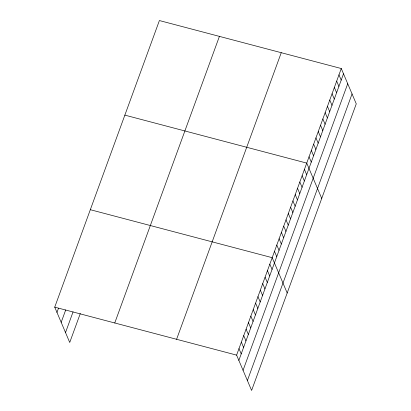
<?xml version="1.0" encoding="UTF-8"?>
<svg xmlns="http://www.w3.org/2000/svg" width="411" height="411" viewBox="0 0 411 411"><rect width="100%" height="100%" fill="white"/><g stroke="black" fill="none" stroke-linecap="round" stroke-linejoin="round"><path stroke-width="0.62" d="M80.294 313.536L69.726 342.471L54.735 307.145L159.396 20.55L341.274 68.529L356.265 103.855L251.604 390.45L236.608 355.125L341.274 68.529M56.97 312.422L58.48 308.286M61.182 322.337L65.709 309.935M65.519 332.556L73.066 311.887M114.751 322.979L219.417 36.384M176.591 339.291L281.252 52.695M238.848 360.396L343.509 73.8M243.055 370.316L347.721 83.721M247.396 380.535L352.057 93.939M124.857 115.126L306.734 163.105L321.726 198.431M90.317 209.702L272.195 257.682L287.191 293.007M54.735 307.145L236.608 355.125M338.967 74.833L341.207 80.109M336.666 81.137L338.905 86.413M334.364 87.44L336.604 92.716M332.062 93.749L334.302 99.02M329.761 100.053L331.996 105.329M327.454 106.357L329.694 111.633M325.152 112.665L327.392 117.936M322.851 118.969L325.091 124.24M320.549 125.273L322.789 130.549M318.248 131.577L320.482 136.853M315.941 137.885L318.181 143.156M313.639 144.189L315.879 149.465M311.338 150.493L313.578 155.769M309.036 156.797L311.276 162.073M304.428 169.409L306.668 174.685M302.126 175.713L304.366 180.989M299.825 182.022L302.064 187.293M297.523 188.325L299.763 193.596M295.221 194.629L297.456 199.905M292.92 200.933L295.155 206.209M290.613 207.242L292.853 212.513M288.311 213.545L290.551 218.822M286.01 219.849L288.25 225.125M283.708 226.153L285.948 231.429M281.407 232.462L283.641 237.733M279.1 238.765L281.34 244.042M276.798 245.069L279.038 250.345M274.497 251.378L276.737 256.649M269.822 264.175L272.061 269.452M267.448 270.674L269.688 275.945M265.074 277.168L267.314 282.444M262.706 283.667L264.941 288.938M260.333 290.161L262.572 295.437M257.959 296.66L260.199 301.931M255.585 303.154L257.825 308.43M253.217 309.653L255.452 314.924M250.844 316.146L253.084 321.423M248.47 322.64L250.71 327.916M246.097 329.139L248.336 334.415M243.723 335.633L245.963 340.909M241.355 342.132L243.589 347.403M238.981 348.626L241.221 353.902"/></g></svg>
